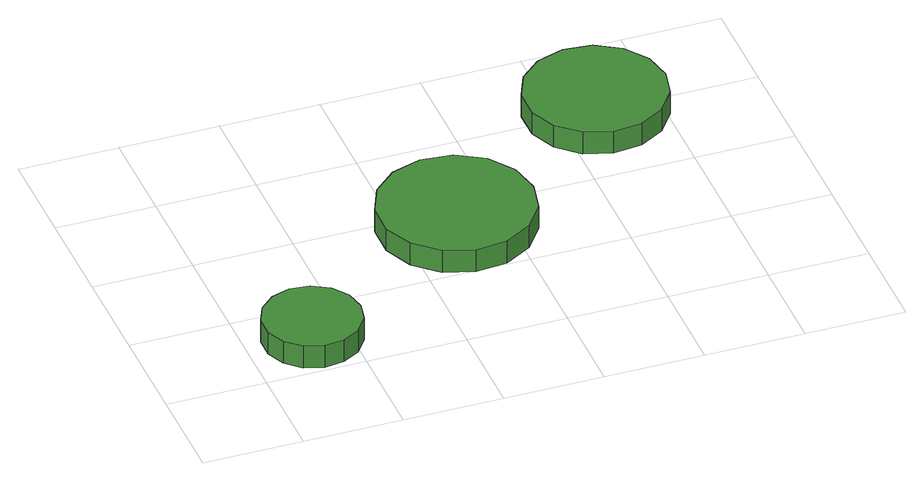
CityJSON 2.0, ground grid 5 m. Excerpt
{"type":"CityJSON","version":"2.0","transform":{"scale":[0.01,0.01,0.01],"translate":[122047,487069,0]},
"CityObjects":{
"tree1":{"type":"SolitaryVegetationObject","attributes":{"function":"something"},"geometry":[{"type":"MultiSurface","lod":"1","boundaries":[[[0,1,2,3,4,5,6,7,8,9,10,11,12,13,14]],[[15,16,17,18,19,20,21,22,23,24,25,26,27,28,29]],[[0,29,28,1]],[[1,28,27,2]],[[2,27,26,3]],[[3,26,25,4]],[[4,25,24,5]],[[5,24,23,6]],[[6,23,22,7]],[[7,22,21,8]],[[8,21,20,9]],[[9,20,19,10]],[[10,19,18,11]],[[11,18,17,12]],[[12,17,16,13]],[[13,16,15,14]],[[14,15,29,0]]]}]},
"tree2":{"type":"SolitaryVegetationObject","attributes":{"function":"something"},"geometry":[{"type":"MultiSurface","lod":"1","boundaries":[[[30,31,32,33,34,35,36,37,38,39,40,41,42,43,44]],[[45,46,47,48,49,50,51,52,53,54,55,56,57,58,59]],[[30,59,58,31]],[[31,58,57,32]],[[32,57,56,33]],[[33,56,55,34]],[[34,55,54,35]],[[35,54,53,36]],[[36,53,52,37]],[[37,52,51,38]],[[38,51,50,39]],[[39,50,49,40]],[[40,49,48,41]],[[41,48,47,42]],[[42,47,46,43]],[[43,46,45,44]],[[44,45,59,30]]]}]},
"tree3":{"type":"SolitaryVegetationObject","attributes":{"function":"something"},"geometry":[{"type":"MultiSurface","lod":"1","boundaries":[[[60,61,62,63,64,65,66,67,68,69,70,71,72,73,74]],[[75,76,77,78,79,80,81,82,83,84,85,86,87,88,89]],[[60,89,88,61]],[[61,88,87,62]],[[62,87,86,63]],[[63,86,85,64]],[[64,85,84,65]],[[65,84,83,66]],[[66,83,82,67]],[[67,82,81,68]],[[68,81,80,69]],[[69,80,79,70]],[[70,79,78,71]],[[71,78,77,72]],[[72,77,76,73]],[[73,76,75,74]],[[74,75,89,60]]]}]}
},
"vertices":[
[568,262,142],[547,361,142],[487,443,142],[400,493,142],[299,504,142],[203,473,142],[128,405,142],[87,313,142],[87,211,142],[128,119,142],[203,51,142],[299,20,142],[400,31,142],[487,81,142],[547,163,142],[547,163,17],[487,81,17],[400,31,17],[299,20,17],[203,51,17],[128,119,17],[87,211,17],[87,313,17],[128,405,17],[203,473,17],[299,504,17],[400,493,17],[487,443,17],[547,361,17],[568,262,17],
[1654,879,141],[1621,1036,141],[1527,1165,141],[1388,1246,141],[1228,1262,141],[1076,1213,141],[957,1106,141],[891,959,141],[891,799,141],[957,652,141],[1076,545,141],[1228,495,141],[1388,512,141],[1527,592,141],[1621,722,141],[1621,722,16],[1527,592,16],[1388,512,16],[1228,495,16],[1076,545,16],[957,652,16],[891,799,16],[891,959,16],[957,1106,16],[1076,1213,16],[1228,1262,16],[1388,1246,16],[1527,1165,16],[1621,1036,16],[1654,879,16],
[2542,1507,144],[2512,1649,144],[2426,1767,144],[2300,1840,144],[2156,1855,144],[2017,1810,144],[1909,1713,144],[1850,1580,144],[1850,1434,144],[1909,1301,144],[2017,1204,144],[2156,1159,144],[2300,1174,144],[2426,1247,144],[2512,1365,144],[2512,1365,19],[2426,1247,19],[2300,1174,19],[2156,1159,19],[2017,1204,19],[1909,1301,19],[1850,1434,19],[1850,1580,19],[1909,1713,19],[2017,1810,19],[2156,1855,19],[2300,1840,19],[2426,1767,19],[2512,1649,19],[2542,1507,19]
]}
